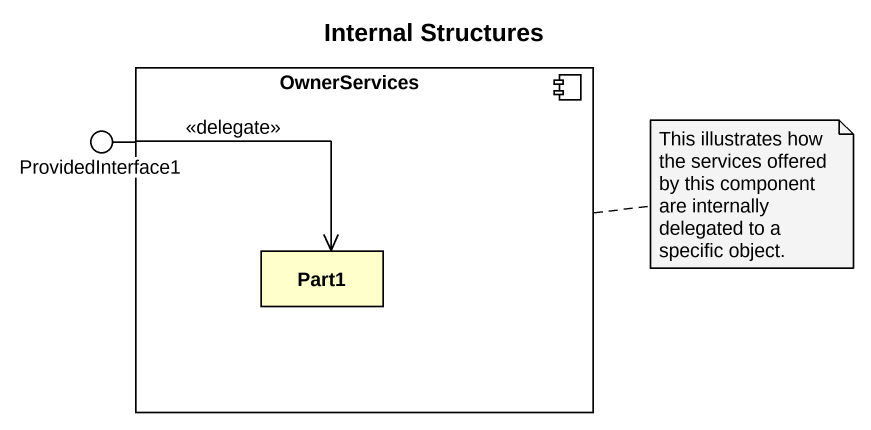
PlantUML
@startuml
title Internal Structures
component OwnerServices {
  rectangle Part1
}
() ProvidedInterface1
OwnerServices -left- ProvidedInterface1
ProvidedInterface1 --> Part1 : <<delegate>>
note right of OwnerServices : This illustrates how the services offered by this component are internally delegated to a specific object.
@enduml
